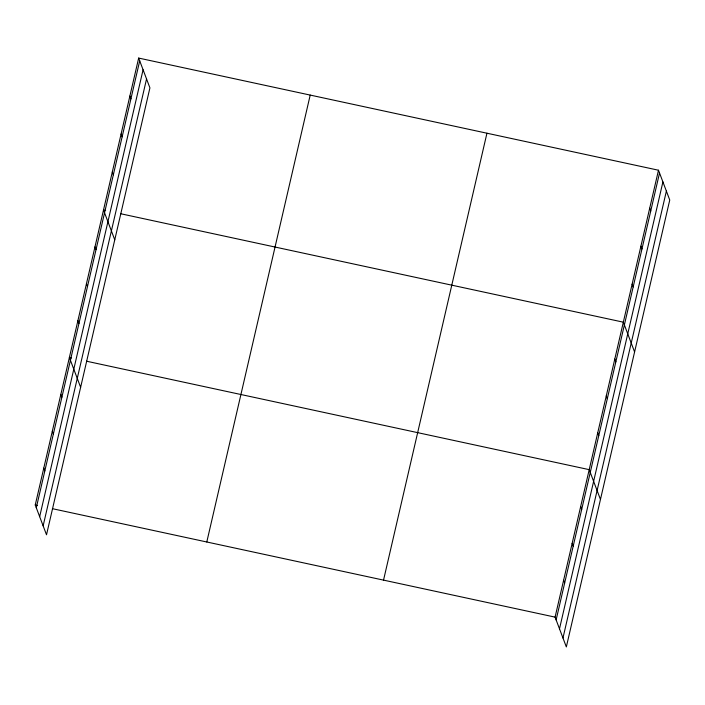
<?xml version="1.0" encoding="UTF-8"?>
<svg xmlns="http://www.w3.org/2000/svg" width="705" height="705" viewBox="0 0 705 705"><rect width="100%" height="100%" fill="white"/><g stroke="black" fill="none" stroke-linecap="round" stroke-linejoin="round"><path stroke-width="1.06" d="M138.665 58.074L149.918 87.869L46.512 534.778L35.25 504.983L138.665 58.074L658.488 170.222L669.75 200.017L566.335 646.926L555.082 617.131L658.488 170.222M36.299 507.759L139.713 60.85M39.665 516.677L143.08 69.769M43.137 525.86L146.552 78.951M206.794 541.986L310.209 95.087M383.538 580.118L486.943 133.219M556.13 619.907L659.536 172.998M559.497 628.825L662.912 181.916M562.969 638.007L666.384 191.099M105.644 210.487L103.503 210.028L114.756 239.815M120.652 213.73L623.335 322.176L634.588 351.962M71.522 357.964L69.372 357.505L80.634 387.301M86.53 361.207L589.204 469.653L600.466 499.448M35.25 504.983L37.391 505.441M52.408 508.684L555.082 617.131M649.702 208.213L650.75 210.989M640.915 246.195L641.964 248.971M632.121 284.185L633.169 286.961M614.804 359.039L615.853 361.815M606.274 395.91L607.322 398.686M597.734 432.782L598.783 435.558M580.673 506.516L581.722 509.292M572.143 543.388L573.191 546.163M563.612 580.259L564.661 583.035M129.87 96.065L130.918 98.841M121.084 134.047L122.132 136.823M112.289 172.038L113.338 174.814M94.972 246.891L96.021 249.667M86.442 283.762L87.49 286.538M77.903 320.634L78.96 323.41M60.842 394.377L61.89 397.153M52.311 431.24L53.36 434.016M43.78 468.111L44.829 470.887"/></g></svg>
